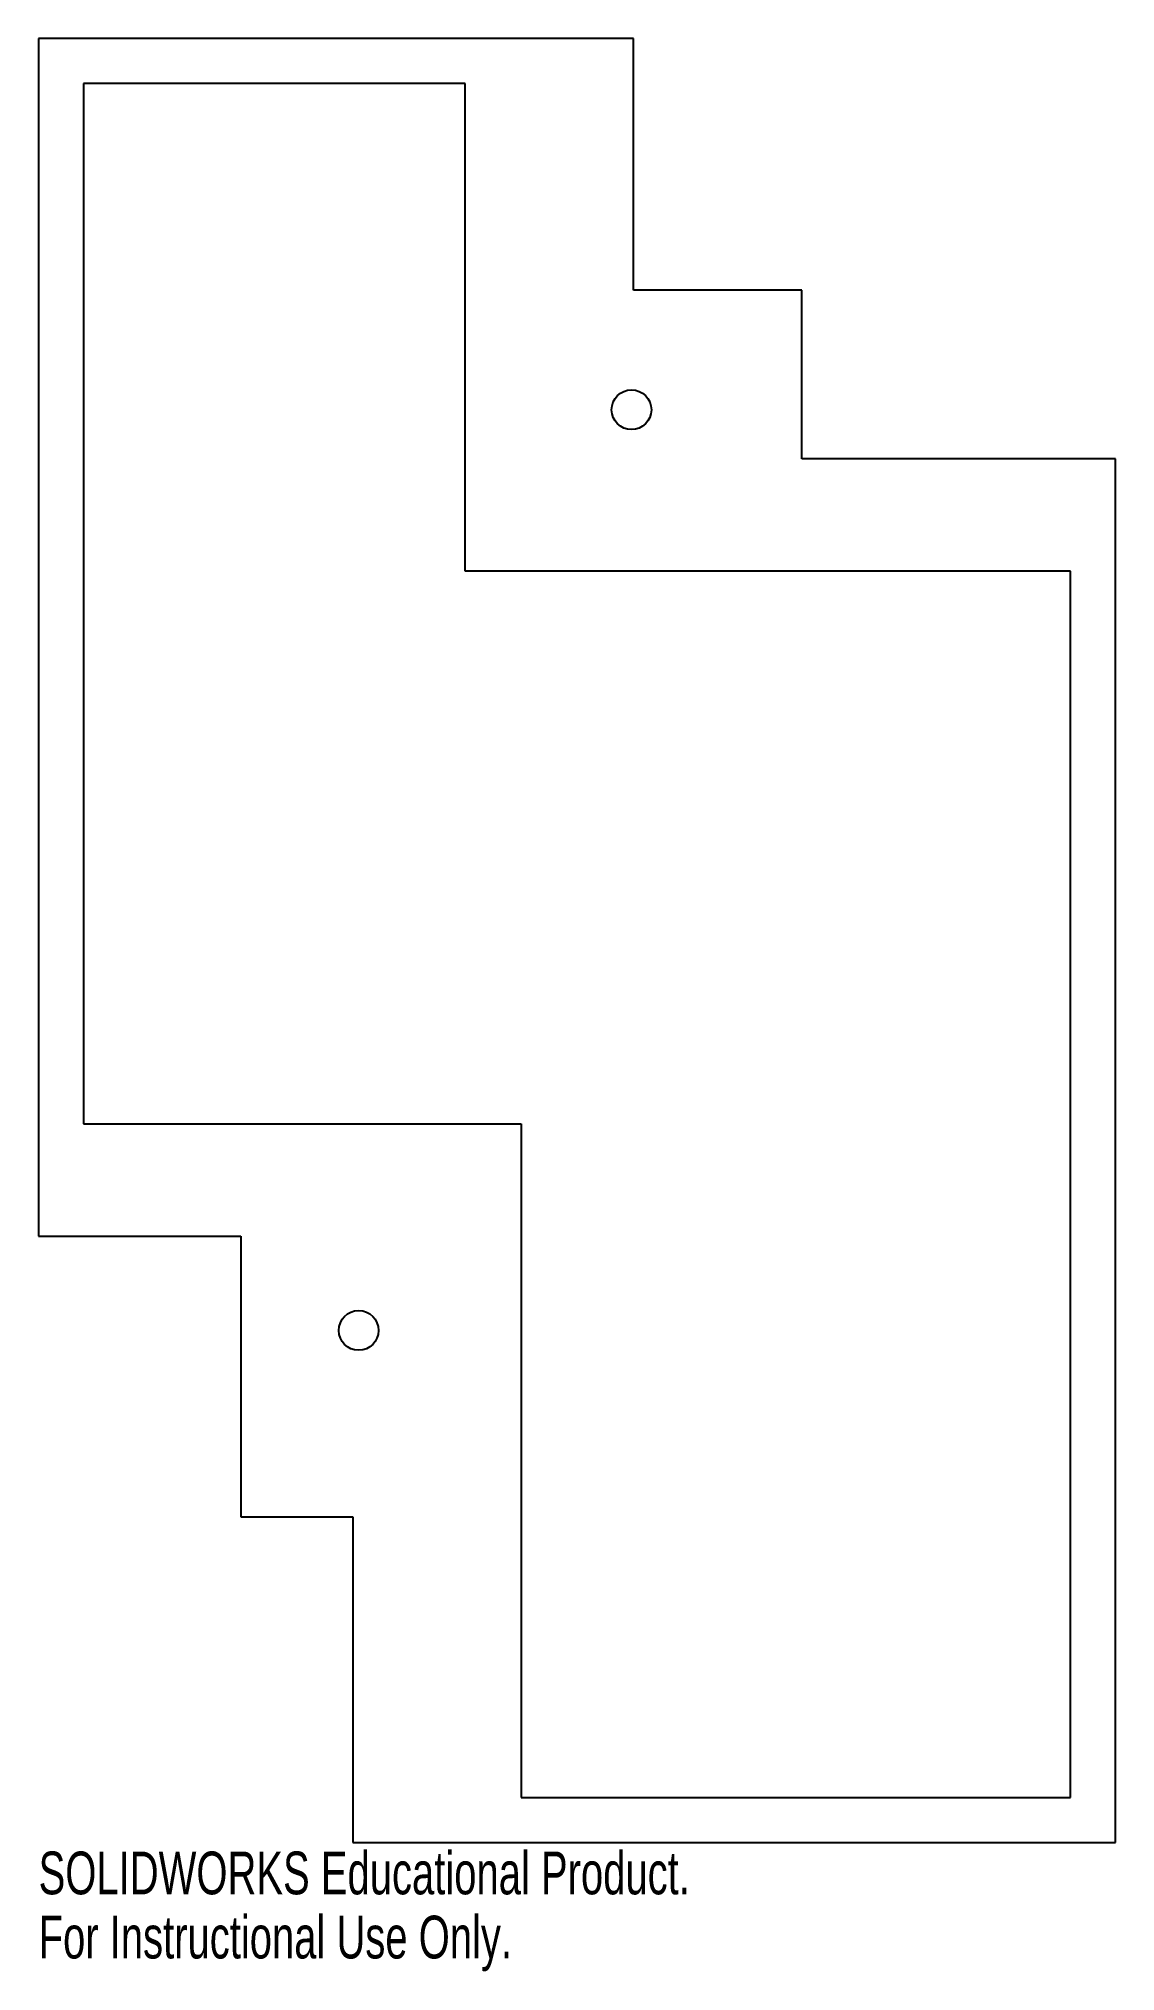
# Model space of a CAD drawing. Header units: inches. Extents: x -1.05 to 3.75, y -3.77 to 4.83.
import ezdxf

# ---------------------------------------------------------------- set-up
doc = ezdxf.new("R2010")
doc.units = ezdxf.units.IN
doc.header["$MEASUREMENT"] = 0
doc.styles.add('SLDTEXTSTYLE0', font='TXT', dxfattribs={"width": 0.7})

msp = doc.modelspace()

# ---------------------------------------------------------------- linework, layer by layer
at = {"color": 7, "linetype": 'Continuous', "lineweight": 25}
for p, q in [((-1.05, 4.83), (-1.05, -0.5)), ((1.6, 4.83), (-1.05, 4.83)), ((1.6, 3.71), (1.6, 4.83)), ((-0.85, 4.63), (-0.85, 0)), ((0.85, 4.63), (-0.85, 4.63)), ((0.85, 2.46), (0.85, 4.63)), ((2.35, 3.71), (1.6, 3.71)), ((2.35, 2.96), (2.35, 3.71)), ((3.746, 2.96), (2.35, 2.96)), ((3.746, -3.2), (3.746, 2.96)), ((3.546, 2.46), (0.85, 2.46)), ((3.546, -3), (3.546, 2.46)), ((-0.85, 0), (1.1, 0)), ((1.1, 0), (1.1, -3)), ((-1.05, -0.5), (-0.15, -0.5)), ((-0.15, -0.5), (-0.15, -1.75)), ((-0.15, -1.75), (0.35, -1.75)), ((0.35, -1.75), (0.35, -3.2)), ((1.1, -3), (3.546, -3)), ((0.35, -3.2), (3.746, -3.2))]:
    msp.add_line(p, q, dxfattribs=at)
for centre in [(1.5907, 3.1783), (0.3755, -0.9203)]:
    msp.add_circle(centre, 0.0885, dxfattribs=at)

# ---------------------------------------------------------------- texts
at = {"color": 7, "linetype": 'Continuous', "char_height": 0.1903, "attachment_point": 1, "style": 'SLDTEXTSTYLE0'}
for s, insert in [('SOLIDWORKS Educational Product.', (-1.05, -3.2401)), ('For Instructional Use Only.', (-1.05, -3.5256))]:
    msp.add_mtext(s, dxfattribs=dict(at, insert=insert))

doc.saveas('drawing.dxf')
